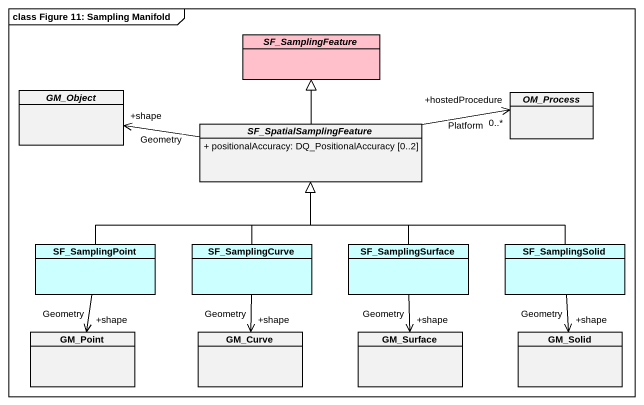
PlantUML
@startuml
mainframe class Figure 11: Sampling Manifold
hide circle
hide empty members
skinparam classAttributeIconSize 0
abstract class SF_SamplingFeature #FFC0CB
abstract class GM_Object
abstract class OM_Process
abstract class SF_SpatialSamplingFeature {
  + positionalAccuracy: DQ_PositionalAccuracy [0..2]
}
class SF_SamplingPoint #CCFFFF
class SF_SamplingCurve #CCFFFF
class SF_SamplingSurface #CCFFFF
class SF_SamplingSolid #CCFFFF
class GM_Point
class GM_Curve
class GM_Surface
class GM_Solid
SF_SpatialSamplingFeature -up-|> SF_SamplingFeature
SF_SpatialSamplingFeature -left-> "+shape" GM_Object : Geometry
SF_SpatialSamplingFeature -right-> "+hostedProcedure\n0..*" OM_Process : Platform
SF_SamplingPoint -right-|> SF_SpatialSamplingFeature
SF_SamplingPoint --> "+shape" GM_Point : Geometry
SF_SamplingCurve -up-|> SF_SpatialSamplingFeature
SF_SamplingCurve --> "+shape" GM_Curve : Geometry
SF_SamplingSurface -up-|> SF_SpatialSamplingFeature
SF_SamplingSurface --> "+shape" GM_Surface : Geometry
SF_SamplingSolid -left-|> SF_SpatialSamplingFeature
SF_SamplingSolid --> "+shape" GM_Solid : Geometry
@enduml
